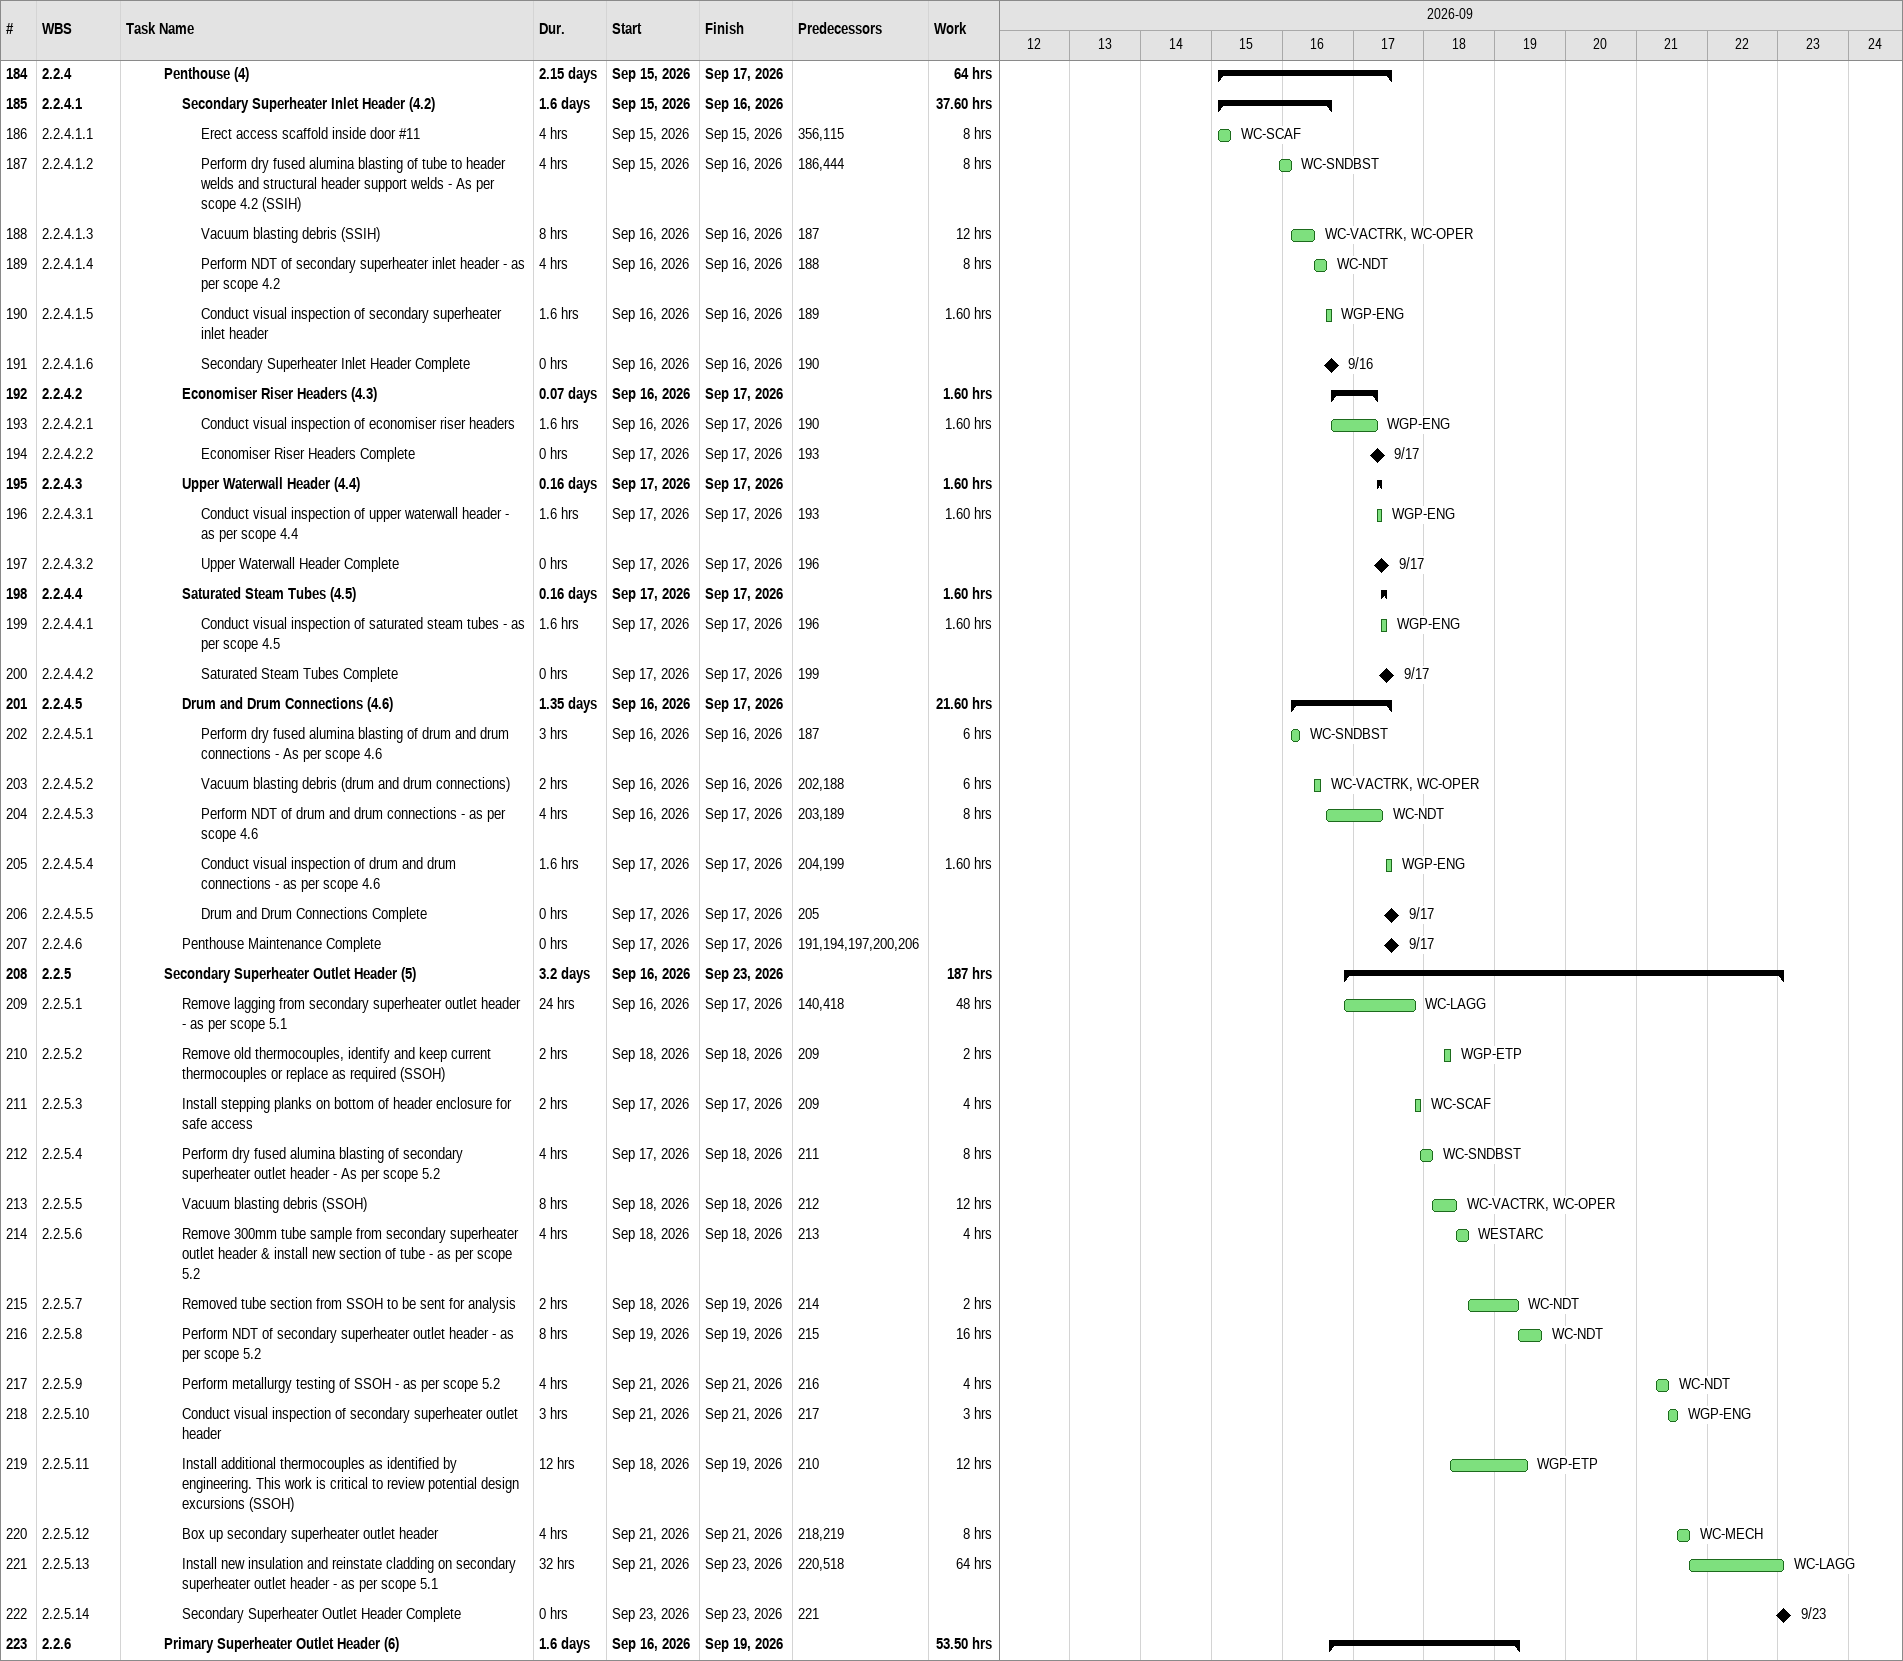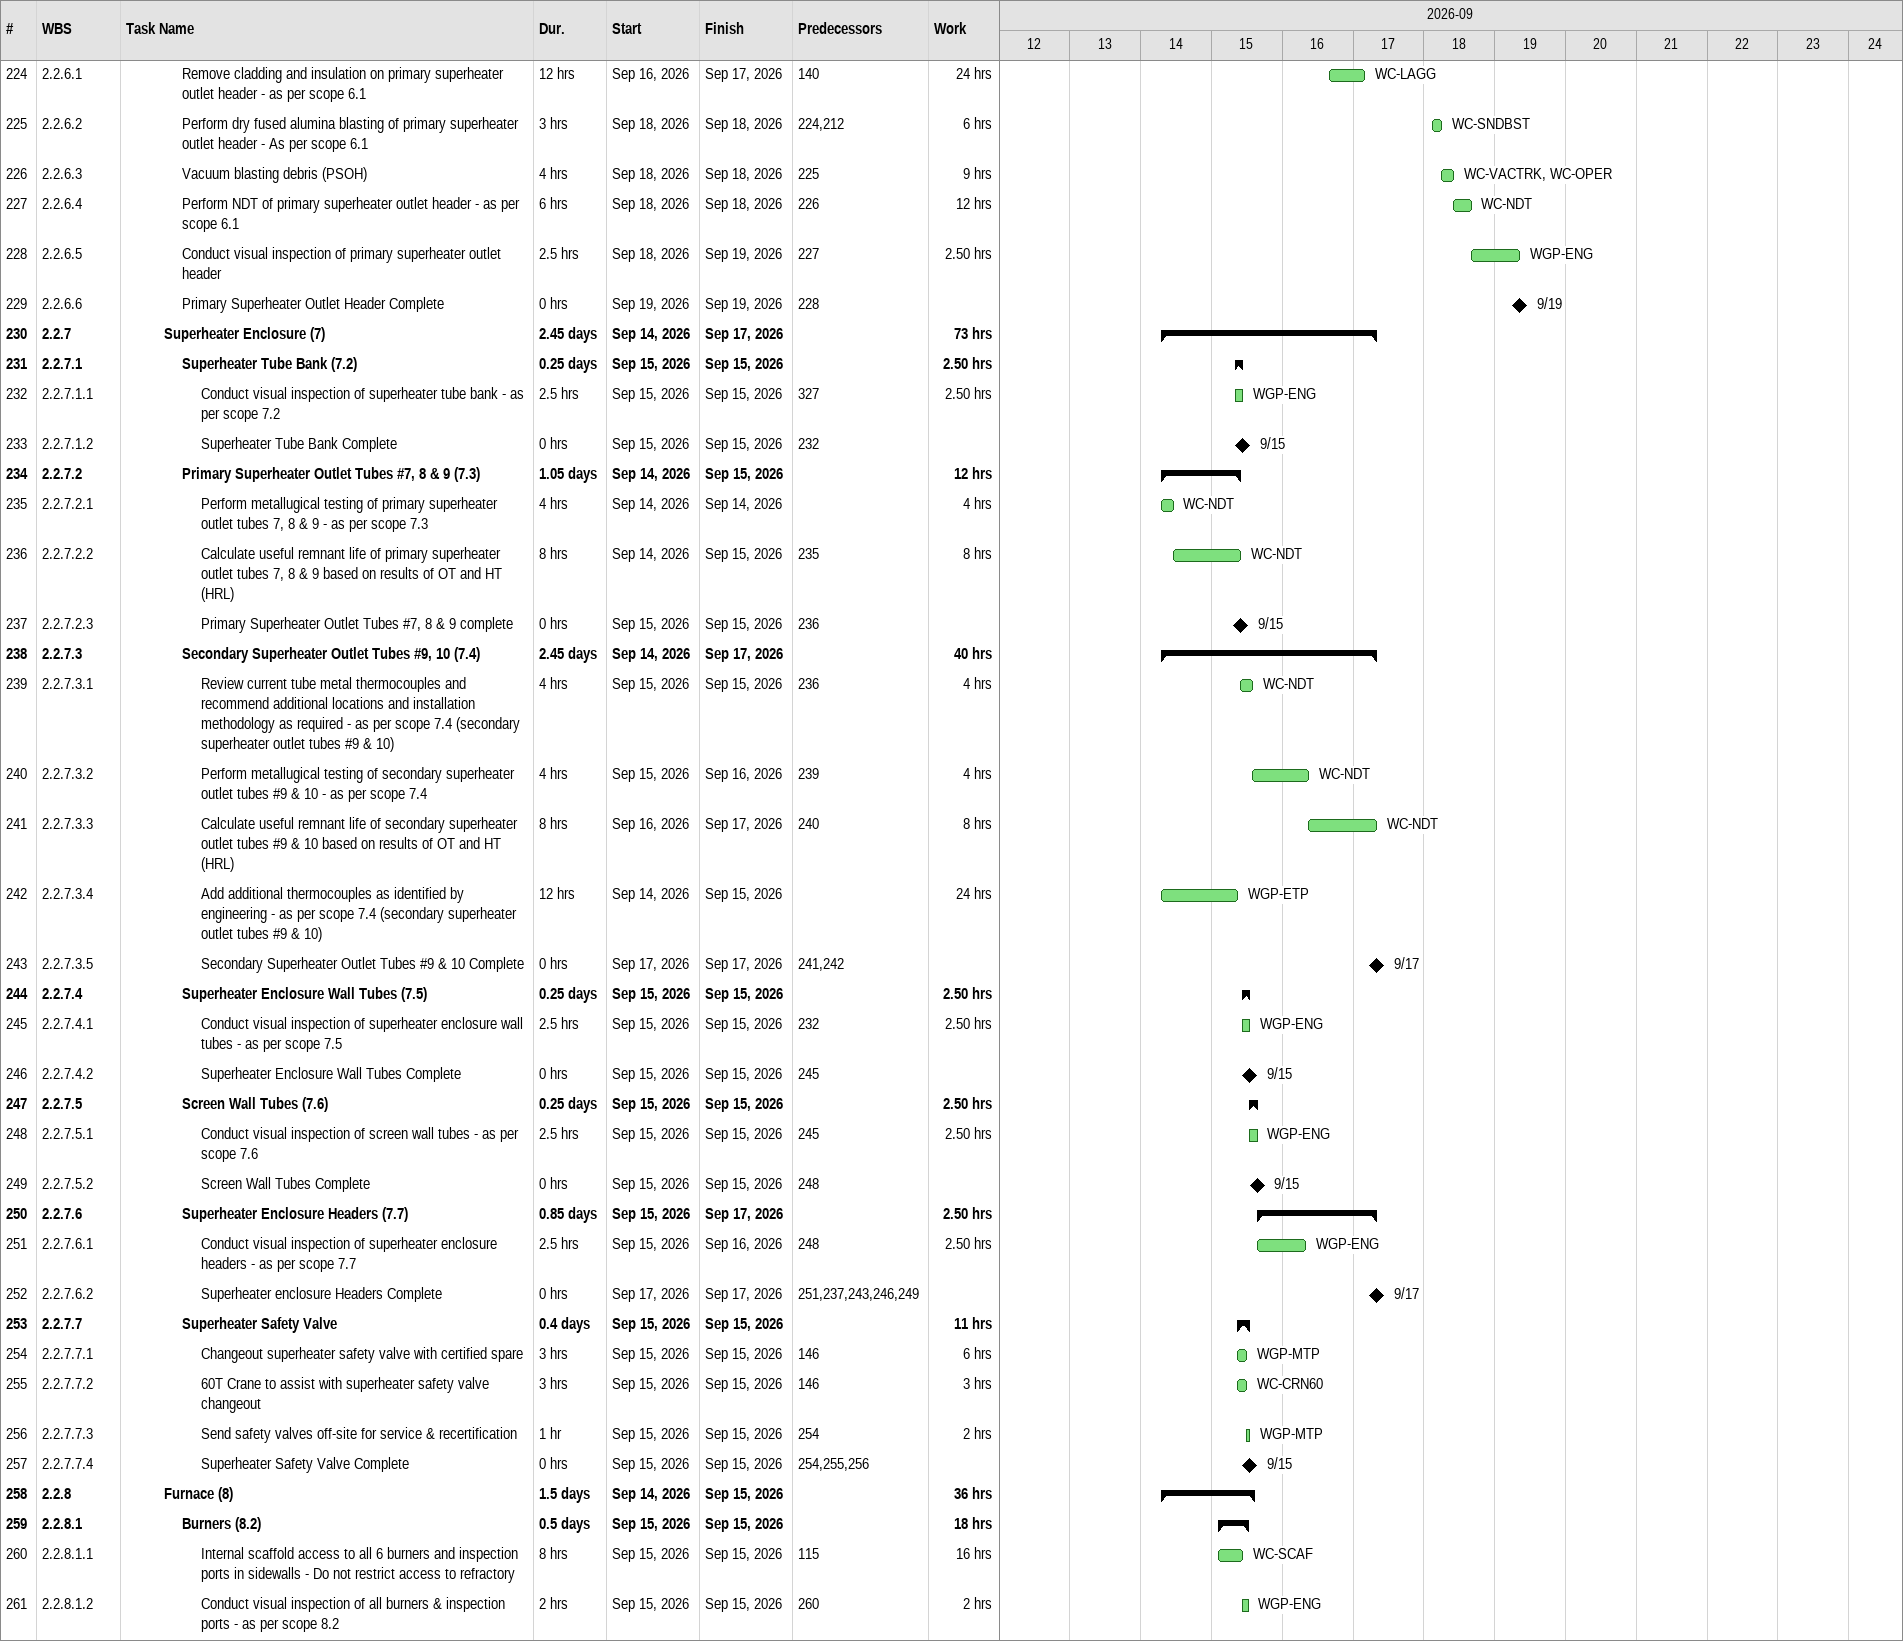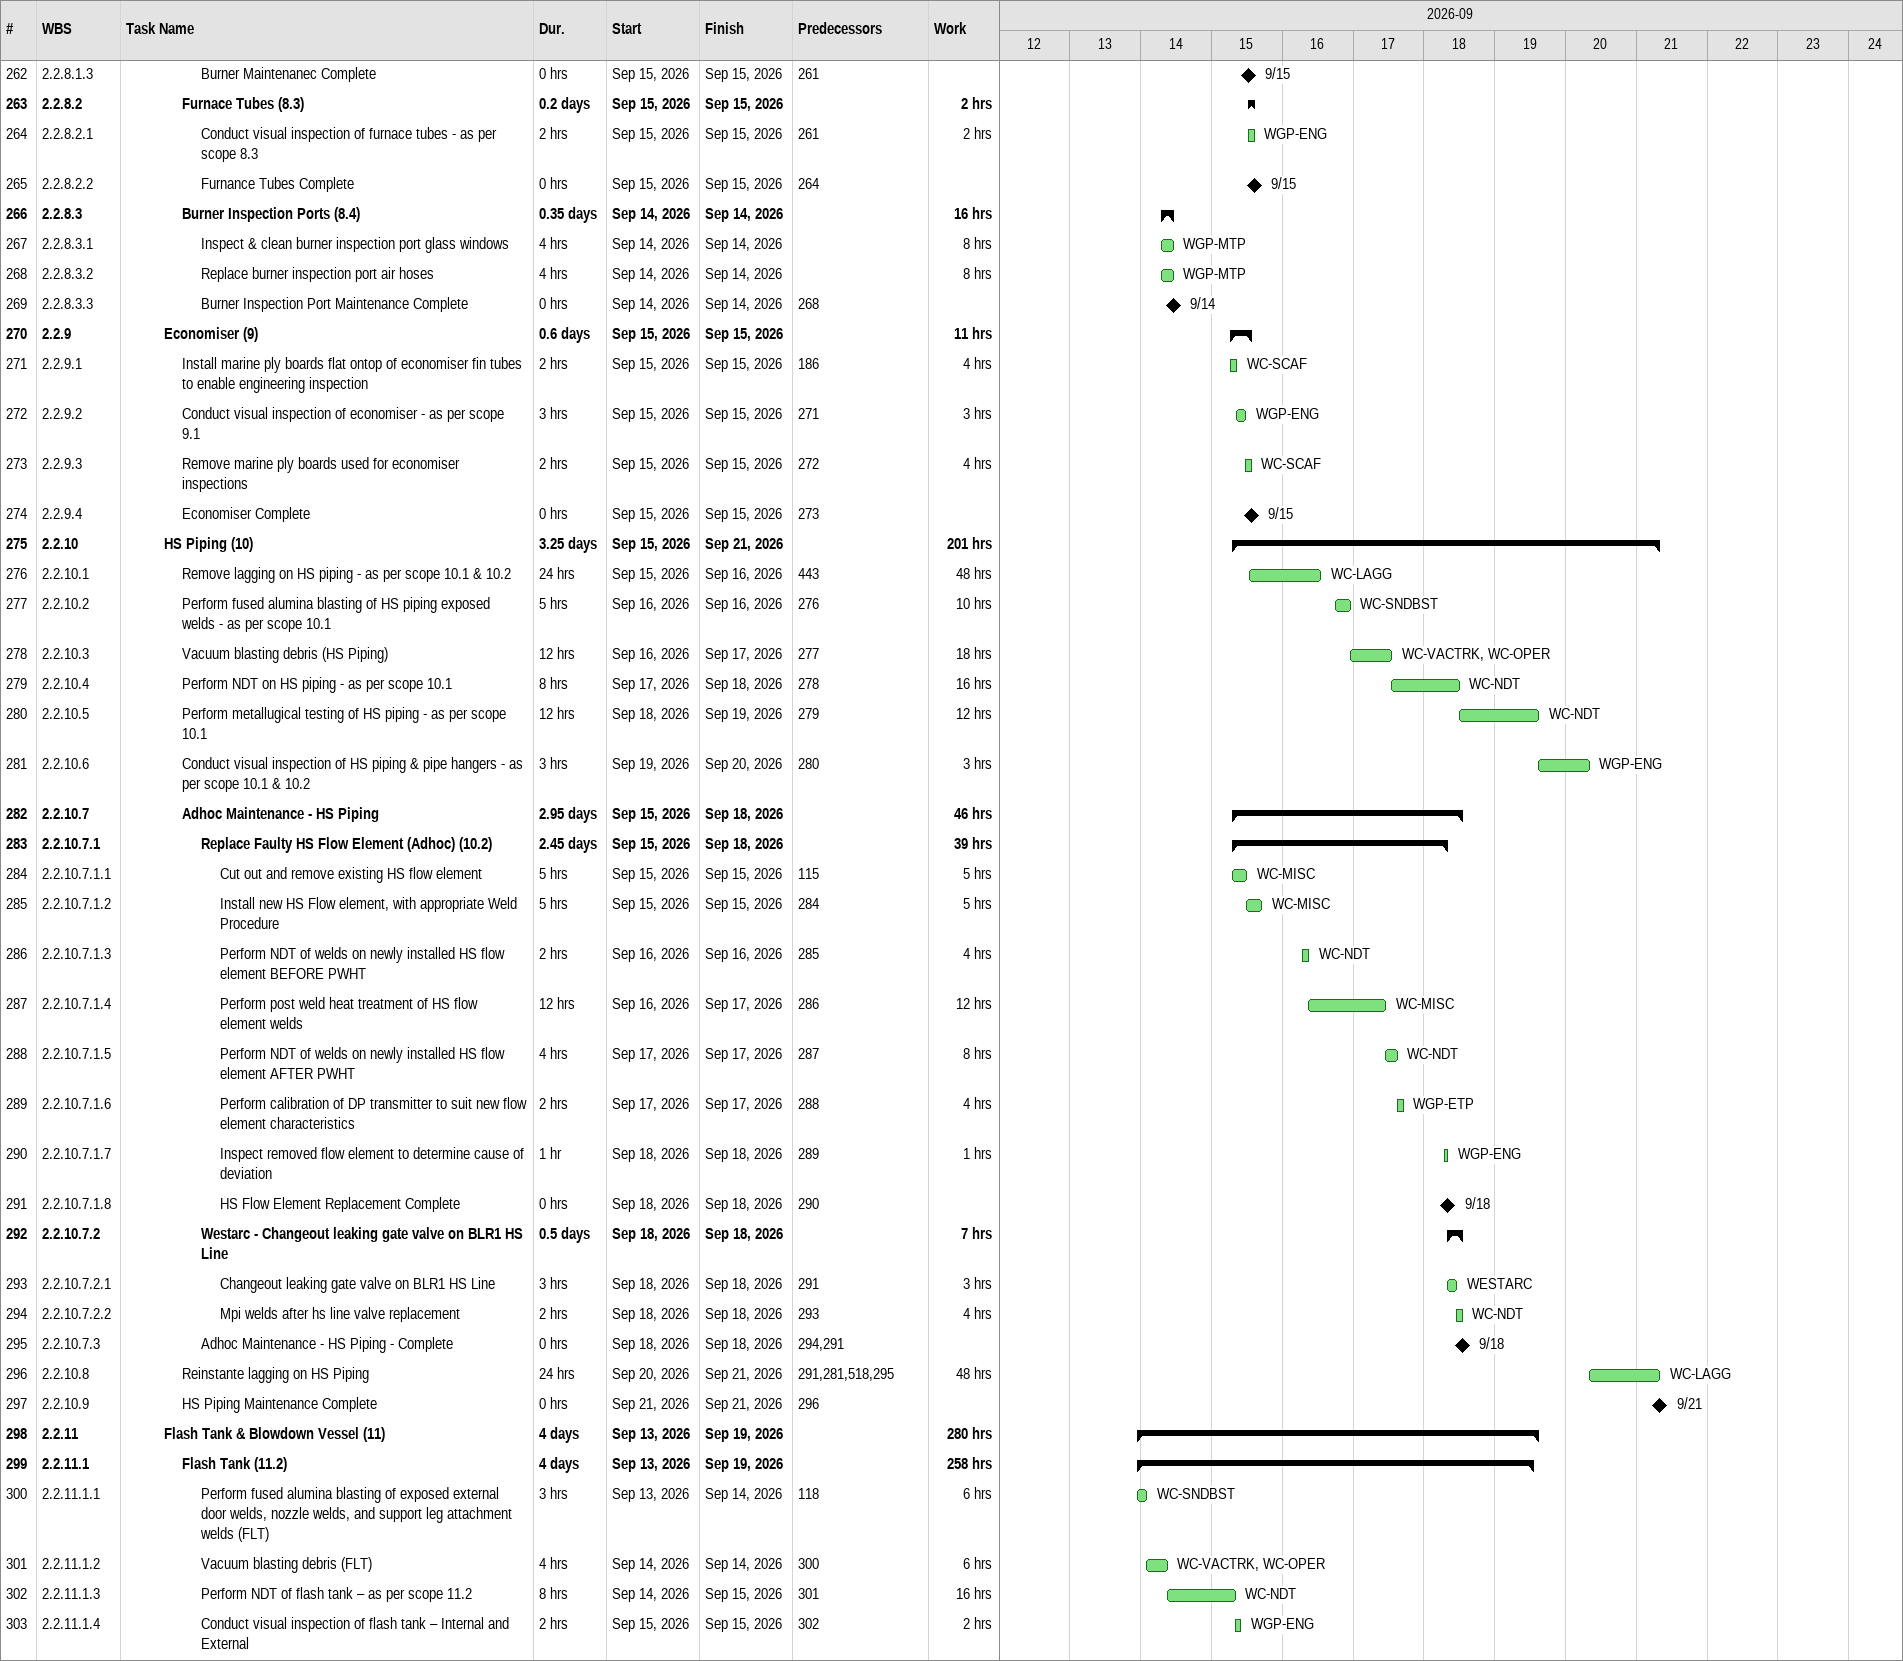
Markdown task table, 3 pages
| ID | WBS | Task | Duration | Start | Finish | Predecessors | Resources | Work (h) |
|---|---|---|---|---|---|---|---|---|
| 184 | 2.2.4 | **Penthouse (4)** | 2.15d | 2026-09-15 | 2026-09-17 |  |  | 64 |
| 185 | 2.2.4.1 | **Secondary Superheater Inlet Header (4.2)** | 1.6d | 2026-09-15 | 2026-09-16 |  |  | 37.60 |
| 186 | 2.2.4.1.1 | Erect access scaffold inside door #11 | 4h | 2026-09-15 | 2026-09-15 | 356, 115 | WC-SCAF | 8 |
| 187 | 2.2.4.1.2 | Perform dry fused alumina blasting of tube to header welds and structural header support welds - As per scope 4.2 (SSIH) | 4h | 2026-09-15 | 2026-09-16 | 186, 444 | WC-SNDBST | 8 |
| 188 | 2.2.4.1.3 | Vacuum blasting debris (SSIH) | 8h | 2026-09-16 | 2026-09-16 | 187 | WC-VACTRK, WC-OPER | 12 |
| 189 | 2.2.4.1.4 | Perform NDT of secondary superheater inlet header - as per scope 4.2 | 4h | 2026-09-16 | 2026-09-16 | 188 | WC-NDT | 8 |
| 190 | 2.2.4.1.5 | Conduct visual inspection of secondary superheater inlet header | 1.6h | 2026-09-16 | 2026-09-16 | 189 | WGP-ENG | 1.60 |
| 191 | 2.2.4.1.6 | Secondary Superheater Inlet Header Complete | 0h | 2026-09-16 | 2026-09-16 | 190 |  |  |
| 192 | 2.2.4.2 | **Economiser Riser Headers (4.3)** | 0.07d | 2026-09-16 | 2026-09-17 |  |  | 1.60 |
| 193 | 2.2.4.2.1 | Conduct visual inspection of economiser riser headers | 1.6h | 2026-09-16 | 2026-09-17 | 190 | WGP-ENG | 1.60 |
| 194 | 2.2.4.2.2 | Economiser Riser Headers Complete | 0h | 2026-09-17 | 2026-09-17 | 193 |  |  |
| 195 | 2.2.4.3 | **Upper Waterwall Header (4.4)** | 0.16d | 2026-09-17 | 2026-09-17 |  |  | 1.60 |
| 196 | 2.2.4.3.1 | Conduct visual inspection of upper waterwall header - as per scope 4.4 | 1.6h | 2026-09-17 | 2026-09-17 | 193 | WGP-ENG | 1.60 |
| 197 | 2.2.4.3.2 | Upper Waterwall Header Complete | 0h | 2026-09-17 | 2026-09-17 | 196 |  |  |
| 198 | 2.2.4.4 | **Saturated Steam Tubes (4.5)** | 0.16d | 2026-09-17 | 2026-09-17 |  |  | 1.60 |
| 199 | 2.2.4.4.1 | Conduct visual inspection of saturated steam tubes - as per scope 4.5 | 1.6h | 2026-09-17 | 2026-09-17 | 196 | WGP-ENG | 1.60 |
| 200 | 2.2.4.4.2 | Saturated Steam Tubes Complete | 0h | 2026-09-17 | 2026-09-17 | 199 |  |  |
| 201 | 2.2.4.5 | **Drum and Drum Connections (4.6)** | 1.35d | 2026-09-16 | 2026-09-17 |  |  | 21.60 |
| 202 | 2.2.4.5.1 | Perform dry fused alumina blasting of drum and drum connections - As per scope 4.6 | 3h | 2026-09-16 | 2026-09-16 | 187 | WC-SNDBST | 6 |
| 203 | 2.2.4.5.2 | Vacuum blasting debris (drum and drum connections) | 2h | 2026-09-16 | 2026-09-16 | 202, 188 | WC-VACTRK, WC-OPER | 6 |
| 204 | 2.2.4.5.3 | Perform NDT of drum and drum connections - as per scope 4.6 | 4h | 2026-09-16 | 2026-09-17 | 203, 189 | WC-NDT | 8 |
| 205 | 2.2.4.5.4 | Conduct visual inspection of drum and drum connections - as per scope 4.6 | 1.6h | 2026-09-17 | 2026-09-17 | 204, 199 | WGP-ENG | 1.60 |
| 206 | 2.2.4.5.5 | Drum and Drum Connections Complete | 0h | 2026-09-17 | 2026-09-17 | 205 |  |  |
| 207 | 2.2.4.6 | Penthouse Maintenance Complete | 0h | 2026-09-17 | 2026-09-17 | 191, 194, 197, 200, 206 |  |  |
| 208 | 2.2.5 | **Secondary Superheater Outlet Header (5)** | 3.2d | 2026-09-16 | 2026-09-23 |  |  | 187 |
| 209 | 2.2.5.1 | Remove lagging from secondary superheater outlet header - as per scope 5.1 | 24h | 2026-09-16 | 2026-09-17 | 140, 418 | WC-LAGG | 48 |
| 210 | 2.2.5.2 | Remove old thermocouples, identify and keep current thermocouples or replace as required (SSOH) | 2h | 2026-09-18 | 2026-09-18 | 209 | WGP-ETP | 2 |
| 211 | 2.2.5.3 | Install stepping planks on bottom of header enclosure for safe access | 2h | 2026-09-17 | 2026-09-17 | 209 | WC-SCAF | 4 |
| 212 | 2.2.5.4 | Perform dry fused alumina blasting of secondary superheater outlet header - As per scope 5.2 | 4h | 2026-09-17 | 2026-09-18 | 211 | WC-SNDBST | 8 |
| 213 | 2.2.5.5 | Vacuum blasting debris (SSOH) | 8h | 2026-09-18 | 2026-09-18 | 212 | WC-VACTRK, WC-OPER | 12 |
| 214 | 2.2.5.6 | Remove 300mm tube sample from secondary superheater outlet header & install new section of tube - as per scope 5.2 | 4h | 2026-09-18 | 2026-09-18 | 213 | WESTARC | 4 |
| 215 | 2.2.5.7 | Removed tube section from SSOH to be sent for analysis | 2h | 2026-09-18 | 2026-09-19 | 214 | WC-NDT | 2 |
| 216 | 2.2.5.8 | Perform NDT of secondary superheater outlet header - as per scope 5.2 | 8h | 2026-09-19 | 2026-09-19 | 215 | WC-NDT | 16 |
| 217 | 2.2.5.9 | Perform metallurgy testing of SSOH - as per scope 5.2 | 4h | 2026-09-21 | 2026-09-21 | 216 | WC-NDT | 4 |
| 218 | 2.2.5.10 | Conduct visual inspection of secondary superheater outlet header | 3h | 2026-09-21 | 2026-09-21 | 217 | WGP-ENG | 3 |
| 219 | 2.2.5.11 | Install additional thermocouples as identified by engineering. This work is critical to review potential design excursions (SSOH) | 12h | 2026-09-18 | 2026-09-19 | 210 | WGP-ETP | 12 |
| 220 | 2.2.5.12 | Box up secondary superheater outlet header | 4h | 2026-09-21 | 2026-09-21 | 218, 219 | WC-MECH | 8 |
| 221 | 2.2.5.13 | Install new insulation and reinstate cladding on secondary superheater outlet header - as per scope 5.1 | 32h | 2026-09-21 | 2026-09-23 | 220, 518 | WC-LAGG | 64 |
| 222 | 2.2.5.14 | Secondary Superheater Outlet Header Complete | 0h | 2026-09-23 | 2026-09-23 | 221 |  |  |
| 223 | 2.2.6 | **Primary Superheater Outlet Header (6)** | 1.6d | 2026-09-16 | 2026-09-19 |  |  | 53.50 |
| 224 | 2.2.6.1 | Remove cladding and insulation on primary superheater outlet header - as per scope 6.1 | 12h | 2026-09-16 | 2026-09-17 | 140 | WC-LAGG | 24 |
| 225 | 2.2.6.2 | Perform dry fused alumina blasting of primary superheater outlet header - As per scope 6.1 | 3h | 2026-09-18 | 2026-09-18 | 224, 212 | WC-SNDBST | 6 |
| 226 | 2.2.6.3 | Vacuum blasting debris (PSOH) | 4h | 2026-09-18 | 2026-09-18 | 225 | WC-VACTRK, WC-OPER | 9 |
| 227 | 2.2.6.4 | Perform NDT of primary superheater outlet header - as per scope 6.1 | 6h | 2026-09-18 | 2026-09-18 | 226 | WC-NDT | 12 |
| 228 | 2.2.6.5 | Conduct visual inspection of primary superheater outlet header | 2.5h | 2026-09-18 | 2026-09-19 | 227 | WGP-ENG | 2.50 |
| 229 | 2.2.6.6 | Primary Superheater Outlet Header Complete | 0h | 2026-09-19 | 2026-09-19 | 228 |  |  |
| 230 | 2.2.7 | **Superheater Enclosure (7)** | 2.45d | 2026-09-14 | 2026-09-17 |  |  | 73 |
| 231 | 2.2.7.1 | **Superheater Tube Bank (7.2)** | 0.25d | 2026-09-15 | 2026-09-15 |  |  | 2.50 |
| 232 | 2.2.7.1.1 | Conduct visual inspection of superheater tube bank - as per scope 7.2 | 2.5h | 2026-09-15 | 2026-09-15 | 327 | WGP-ENG | 2.50 |
| 233 | 2.2.7.1.2 | Superheater Tube Bank Complete | 0h | 2026-09-15 | 2026-09-15 | 232 |  |  |
| 234 | 2.2.7.2 | **Primary Superheater Outlet Tubes #7, 8 & 9 (7.3)** | 1.05d | 2026-09-14 | 2026-09-15 |  |  | 12 |
| 235 | 2.2.7.2.1 | Perform metallugical testing of primary superheater outlet tubes 7, 8 & 9 - as per scope 7.3 | 4h | 2026-09-14 | 2026-09-14 |  | WC-NDT | 4 |
| 236 | 2.2.7.2.2 | Calculate useful remnant life of primary superheater outlet tubes 7, 8 & 9 based on results of OT and HT (HRL) | 8h | 2026-09-14 | 2026-09-15 | 235 | WC-NDT | 8 |
| 237 | 2.2.7.2.3 | Primary Superheater Outlet Tubes #7, 8 & 9 complete | 0h | 2026-09-15 | 2026-09-15 | 236 |  |  |
| 238 | 2.2.7.3 | **Secondary Superheater Outlet Tubes #9, 10 (7.4)** | 2.45d | 2026-09-14 | 2026-09-17 |  |  | 40 |
| 239 | 2.2.7.3.1 | Review current tube metal thermocouples and recommend additional locations and installation methodology as required - as per scope 7.4 (secondary superheater outlet tubes #9 & 10) | 4h | 2026-09-15 | 2026-09-15 | 236 | WC-NDT | 4 |
| 240 | 2.2.7.3.2 | Perform metallugical testing of secondary superheater outlet tubes #9 & 10 - as per scope 7.4 | 4h | 2026-09-15 | 2026-09-16 | 239 | WC-NDT | 4 |
| 241 | 2.2.7.3.3 | Calculate useful remnant life of secondary superheater outlet tubes #9 & 10 based on results of OT and HT (HRL) | 8h | 2026-09-16 | 2026-09-17 | 240 | WC-NDT | 8 |
| 242 | 2.2.7.3.4 | Add additional thermocouples as identified by engineering - as per scope 7.4 (secondary superheater outlet tubes #9 & 10) | 12h | 2026-09-14 | 2026-09-15 |  | WGP-ETP | 24 |
| 243 | 2.2.7.3.5 | Secondary Superheater Outlet Tubes #9 & 10 Complete | 0h | 2026-09-17 | 2026-09-17 | 241, 242 |  |  |
| 244 | 2.2.7.4 | **Superheater Enclosure Wall Tubes (7.5)** | 0.25d | 2026-09-15 | 2026-09-15 |  |  | 2.50 |
| 245 | 2.2.7.4.1 | Conduct visual inspection of superheater enclosure wall tubes - as per scope 7.5 | 2.5h | 2026-09-15 | 2026-09-15 | 232 | WGP-ENG | 2.50 |
| 246 | 2.2.7.4.2 | Superheater Enclosure Wall Tubes Complete | 0h | 2026-09-15 | 2026-09-15 | 245 |  |  |
| 247 | 2.2.7.5 | **Screen Wall Tubes (7.6)** | 0.25d | 2026-09-15 | 2026-09-15 |  |  | 2.50 |
| 248 | 2.2.7.5.1 | Conduct visual inspection of screen wall tubes - as per scope 7.6 | 2.5h | 2026-09-15 | 2026-09-15 | 245 | WGP-ENG | 2.50 |
| 249 | 2.2.7.5.2 | Screen Wall Tubes Complete | 0h | 2026-09-15 | 2026-09-15 | 248 |  |  |
| 250 | 2.2.7.6 | **Superheater Enclosure Headers (7.7)** | 0.85d | 2026-09-15 | 2026-09-17 |  |  | 2.50 |
| 251 | 2.2.7.6.1 | Conduct visual inspection of superheater enclosure headers - as per scope 7.7 | 2.5h | 2026-09-15 | 2026-09-16 | 248 | WGP-ENG | 2.50 |
| 252 | 2.2.7.6.2 | Superheater enclosure Headers Complete | 0h | 2026-09-17 | 2026-09-17 | 251, 237, 243, 246, 249 |  |  |
| 253 | 2.2.7.7 | **Superheater Safety Valve** | 0.4d | 2026-09-15 | 2026-09-15 |  |  | 11 |
| 254 | 2.2.7.7.1 | Changeout superheater safety valve with certified spare | 3h | 2026-09-15 | 2026-09-15 | 146 | WGP-MTP | 6 |
| 255 | 2.2.7.7.2 | 60T Crane to assist with superheater safety valve changeout | 3h | 2026-09-15 | 2026-09-15 | 146 | WC-CRN60 | 3 |
| 256 | 2.2.7.7.3 | Send safety valves off-site for service & recertification | 1h | 2026-09-15 | 2026-09-15 | 254 | WGP-MTP | 2 |
| 257 | 2.2.7.7.4 | Superheater Safety Valve Complete | 0h | 2026-09-15 | 2026-09-15 | 254, 255, 256 |  |  |
| 258 | 2.2.8 | **Furnace (8)** | 1.5d | 2026-09-14 | 2026-09-15 |  |  | 36 |
| 259 | 2.2.8.1 | **Burners (8.2)** | 0.5d | 2026-09-15 | 2026-09-15 |  |  | 18 |
| 260 | 2.2.8.1.1 | Internal scaffold access to all 6 burners and inspection ports in sidewalls - Do not restrict access to refractory | 8h | 2026-09-15 | 2026-09-15 | 115 | WC-SCAF | 16 |
| 261 | 2.2.8.1.2 | Conduct visual inspection of all burners & inspection ports - as per scope 8.2 | 2h | 2026-09-15 | 2026-09-15 | 260 | WGP-ENG | 2 |
| 262 | 2.2.8.1.3 | Burner Maintenanec Complete | 0h | 2026-09-15 | 2026-09-15 | 261 |  |  |
| 263 | 2.2.8.2 | **Furnace Tubes (8.3)** | 0.2d | 2026-09-15 | 2026-09-15 |  |  | 2 |
| 264 | 2.2.8.2.1 | Conduct visual inspection of furnace tubes - as per scope 8.3 | 2h | 2026-09-15 | 2026-09-15 | 261 | WGP-ENG | 2 |
| 265 | 2.2.8.2.2 | Furnance Tubes Complete | 0h | 2026-09-15 | 2026-09-15 | 264 |  |  |
| 266 | 2.2.8.3 | **Burner Inspection Ports (8.4)** | 0.35d | 2026-09-14 | 2026-09-14 |  |  | 16 |
| 267 | 2.2.8.3.1 | Inspect & clean burner inspection port glass windows | 4h | 2026-09-14 | 2026-09-14 |  | WGP-MTP | 8 |
| 268 | 2.2.8.3.2 | Replace burner inspection port air hoses | 4h | 2026-09-14 | 2026-09-14 |  | WGP-MTP | 8 |
| 269 | 2.2.8.3.3 | Burner Inspection Port Maintenance Complete | 0h | 2026-09-14 | 2026-09-14 | 268 |  |  |
| 270 | 2.2.9 | **Economiser (9)** | 0.6d | 2026-09-15 | 2026-09-15 |  |  | 11 |
| 271 | 2.2.9.1 | Install marine ply boards flat ontop of economiser fin tubes to enable engineering inspection | 2h | 2026-09-15 | 2026-09-15 | 186 | WC-SCAF | 4 |
| 272 | 2.2.9.2 | Conduct visual inspection of economiser - as per scope 9.1 | 3h | 2026-09-15 | 2026-09-15 | 271 | WGP-ENG | 3 |
| 273 | 2.2.9.3 | Remove marine ply boards used for economiser inspections | 2h | 2026-09-15 | 2026-09-15 | 272 | WC-SCAF | 4 |
| 274 | 2.2.9.4 | Economiser Complete | 0h | 2026-09-15 | 2026-09-15 | 273 |  |  |
| 275 | 2.2.10 | **HS Piping (10)** | 3.25d | 2026-09-15 | 2026-09-21 |  |  | 201 |
| 276 | 2.2.10.1 | Remove lagging on HS piping - as per scope 10.1 & 10.2 | 24h | 2026-09-15 | 2026-09-16 | 443 | WC-LAGG | 48 |
| 277 | 2.2.10.2 | Perform fused alumina blasting of HS piping exposed welds - as per scope 10.1 | 5h | 2026-09-16 | 2026-09-16 | 276 | WC-SNDBST | 10 |
| 278 | 2.2.10.3 | Vacuum blasting debris (HS Piping) | 12h | 2026-09-16 | 2026-09-17 | 277 | WC-VACTRK, WC-OPER | 18 |
| 279 | 2.2.10.4 | Perform NDT on HS piping - as per scope 10.1 | 8h | 2026-09-17 | 2026-09-18 | 278 | WC-NDT | 16 |
| 280 | 2.2.10.5 | Perform metallugical testing of HS piping - as per scope 10.1 | 12h | 2026-09-18 | 2026-09-19 | 279 | WC-NDT | 12 |
| 281 | 2.2.10.6 | Conduct visual inspection of HS piping & pipe hangers - as per scope 10.1 & 10.2 | 3h | 2026-09-19 | 2026-09-20 | 280 | WGP-ENG | 3 |
| 282 | 2.2.10.7 | **Adhoc Maintenance - HS Piping** | 2.95d | 2026-09-15 | 2026-09-18 |  |  | 46 |
| 283 | 2.2.10.7.1 | **Replace Faulty HS Flow Element (Adhoc) (10.2)** | 2.45d | 2026-09-15 | 2026-09-18 |  |  | 39 |
| 284 | 2.2.10.7.1.1 | Cut out and remove existing HS flow element | 5h | 2026-09-15 | 2026-09-15 | 115 | WC-MISC | 5 |
| 285 | 2.2.10.7.1.2 | Install new HS Flow element, with appropriate Weld Procedure | 5h | 2026-09-15 | 2026-09-15 | 284 | WC-MISC | 5 |
| 286 | 2.2.10.7.1.3 | Perform NDT of welds on newly installed HS flow element BEFORE PWHT | 2h | 2026-09-16 | 2026-09-16 | 285 | WC-NDT | 4 |
| 287 | 2.2.10.7.1.4 | Perform post weld heat treatment of HS flow element welds | 12h | 2026-09-16 | 2026-09-17 | 286 | WC-MISC | 12 |
| 288 | 2.2.10.7.1.5 | Perform NDT of welds on newly installed HS flow element AFTER PWHT | 4h | 2026-09-17 | 2026-09-17 | 287 | WC-NDT | 8 |
| 289 | 2.2.10.7.1.6 | Perform calibration of DP transmitter to suit new flow element characteristics | 2h | 2026-09-17 | 2026-09-17 | 288 | WGP-ETP | 4 |
| 290 | 2.2.10.7.1.7 | Inspect removed flow element to determine cause of deviation | 1h | 2026-09-18 | 2026-09-18 | 289 | WGP-ENG | 1 |
| 291 | 2.2.10.7.1.8 | HS Flow Element Replacement Complete | 0h | 2026-09-18 | 2026-09-18 | 290 |  |  |
| 292 | 2.2.10.7.2 | **Westarc - Changeout leaking gate valve on BLR1 HS Line** | 0.5d | 2026-09-18 | 2026-09-18 |  |  | 7 |
| 293 | 2.2.10.7.2.1 | Changeout leaking gate valve on BLR1 HS Line | 3h | 2026-09-18 | 2026-09-18 | 291 | WESTARC | 3 |
| 294 | 2.2.10.7.2.2 | Mpi welds after hs line valve replacement | 2h | 2026-09-18 | 2026-09-18 | 293 | WC-NDT | 4 |
| 295 | 2.2.10.7.3 | Adhoc Maintenance - HS Piping - Complete | 0h | 2026-09-18 | 2026-09-18 | 294, 291 |  |  |
| 296 | 2.2.10.8 | Reinstante lagging on HS Piping | 24h | 2026-09-20 | 2026-09-21 | 291, 281, 518, 295 | WC-LAGG | 48 |
| 297 | 2.2.10.9 | HS Piping Maintenance Complete | 0h | 2026-09-21 | 2026-09-21 | 296 |  |  |
| 298 | 2.2.11 | **Flash Tank & Blowdown Vessel (11)** | 4d | 2026-09-13 | 2026-09-19 |  |  | 280 |
| 299 | 2.2.11.1 | **Flash Tank (11.2)** | 4d | 2026-09-13 | 2026-09-19 |  |  | 258 |
| 300 | 2.2.11.1.1 | Perform fused alumina blasting of exposed external door welds, nozzle welds, and support leg attachment welds (FLT) | 3h | 2026-09-13 | 2026-09-14 | 118 | WC-SNDBST | 6 |
| 301 | 2.2.11.1.2 | Vacuum blasting debris (FLT) | 4h | 2026-09-14 | 2026-09-14 | 300 | WC-VACTRK, WC-OPER | 6 |
| 302 | 2.2.11.1.3 | Perform NDT of flash tank – as per scope 11.2 | 8h | 2026-09-14 | 2026-09-15 | 301 | WC-NDT | 16 |
| 303 | 2.2.11.1.4 | Conduct visual inspection of flash tank – Internal and External | 2h | 2026-09-15 | 2026-09-15 | 302 | WGP-ENG | 2 |
